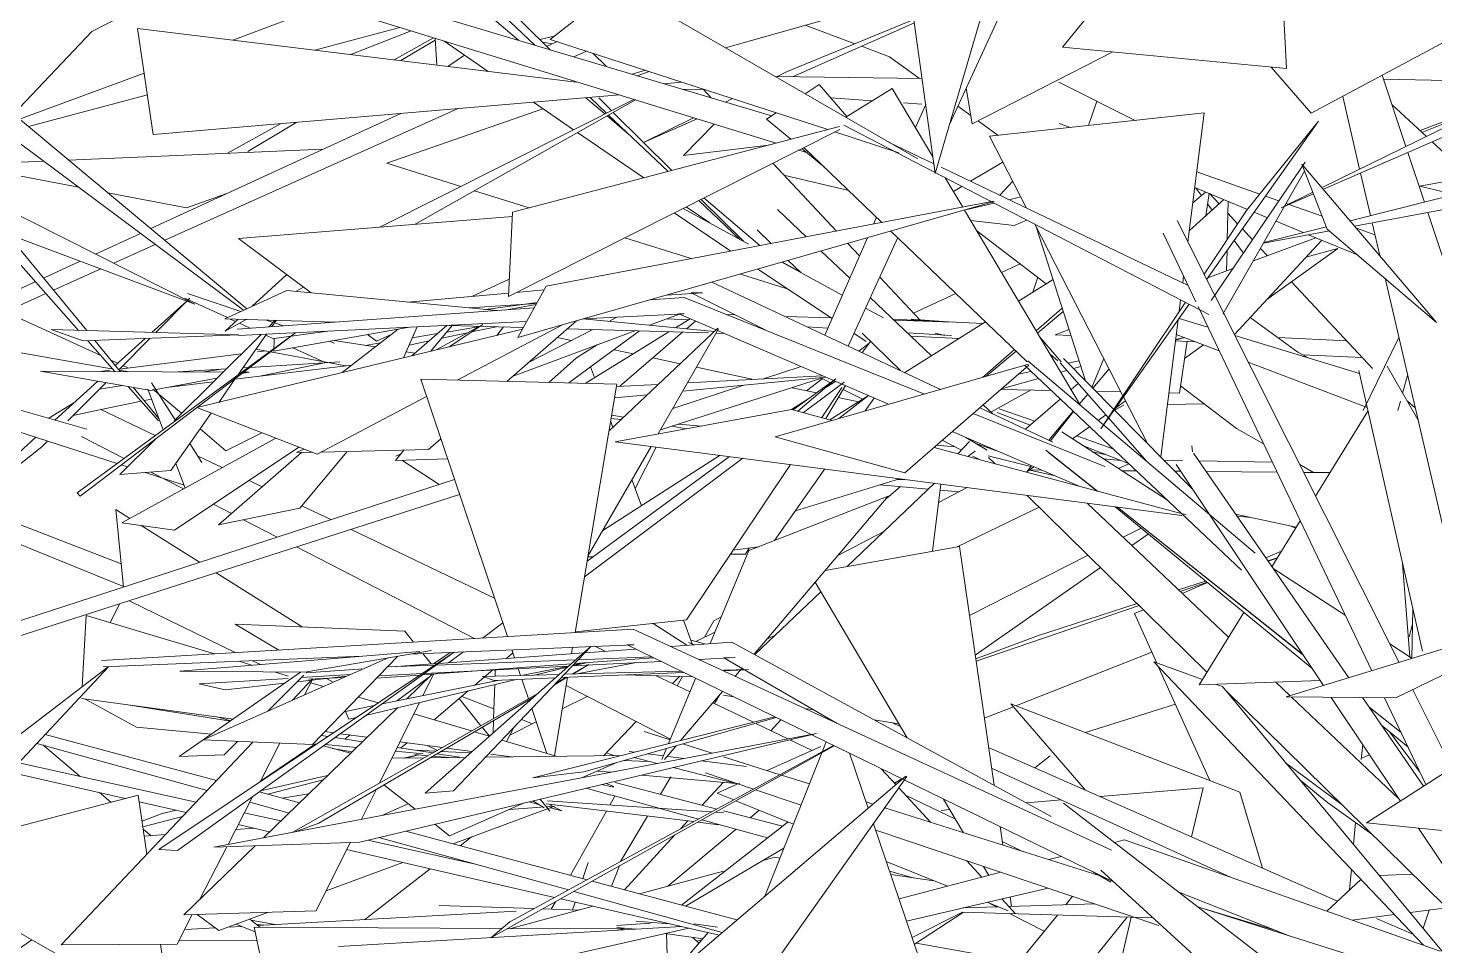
# Model space of a CAD drawing. Header units: millimetres. Extents: x 78096 to 288885, y -20632 to 149556.
# Drawn here: x 250880.8 to 251206.9, y 93439.5 to 93652.2 of the extents above; entities that cross this region are included whole.
import ezdxf

# ---------------------------------------------------------------- set-up
doc = ezdxf.new("R2010")
doc.units = ezdxf.units.MM
doc.layers.add('G-IMPT', color=8, linetype='Continuous', lineweight=9)
doc.layers.add('L-PLNT', color=71, linetype='Continuous', lineweight=9)

# ---------------------------------------------------------------- blocks, each defined once
blk = doc.blocks.new('ZZ-V - Tree Broadleaf 1 - 3dtree rotund SIMPLU-4826059-TOMH A-A')
at = {"layer": 'G-IMPT'}
for p, q in [((25061.69, 93716.7), (25357.74, 93625.58)), ((25088.32, 93712), (25356.7, 93631.92)), ((25229.61, 93707.6), (25297.99, 93649.44)), ((25097.58, 93704.25), (25197.92, 93582.13)), ((25102.97, 93687.1), (25196.02, 93582.18)), ((25266.04, 93682.22), (25301.83, 93648.3)), ((25305.33, 93647.25), (25268.78, 93683.47)), ((25227.05, 93665.81), (25199.11, 93651.47)), ((25413.58, 93664.03), (25397.94, 93629.9)), ((25146.86, 93660.71), (25235.05, 93587.19)), ((25253.68, 93657.61), (25231.83, 93649.49)), ((25346.02, 93647.71), (25388.92, 93659.83)), ((25146.67, 93652.2), (25234.28, 93586.84)), ((25199.11, 93651.47), (25180.97, 93632.28)), ((25213.36, 93627.61), (25209.7, 93652.2)), ((25209.7, 93652.2), (25311.36, 93639.73)), ((25250.84, 93647.16), (25270.55, 93652.42)), ((25389.7, 93654.23), (25360.14, 93642.09)), ((25361.52, 93640.97), (25389.8, 93653.45)), ((25376.02, 93648.61), (25364.5, 93652.93)), ((25279.11, 93643.69), (25278.7, 93649.91)), ((25280.69, 93649.3), (25291.03, 93642.23)), ((25306.98, 93649.14), (25304.55, 93648.02)), ((25384.05, 93645.6), (25377.54, 93648.04)), ((25281.67, 93643.37), (25285.51, 93646)), ((25313.75, 93646.93), (25310.82, 93645.62)), ((25315.24, 93646.45), (25318.41, 93643.35)), ((25391, 93640.57), (25384.05, 93645.6)), ((25403.17, 93630.03), (25435.79, 93646.74)), ((25211.24, 93641.84), (25182.38, 93631.11)), ((25324.34, 93641.58), (25327.48, 93642.47)), ((25325.56, 93641.22), (25328.34, 93642.19)), ((25357.98, 93641.02), (25360.14, 93642.09)), ((25335.73, 93639.73), (25331.81, 93639.35)), ((25335.89, 93638.13), (25341.04, 93638.06)), ((25342.66, 93636.11), (25340.82, 93638.07)), ((25357.57, 93641.03), (25391.59, 93640.56)), ((25403.17, 93630.03), (25401.8, 93638.32)), ((25441.01, 93630.85), (25423.25, 93639.73)), ((25184.41, 93629.41), (25212, 93636.78)), ((25213.36, 93627.61), (25321.41, 93636.77)), ((25324.76, 93635.74), (25265.91, 93606.14)), ((25274.04, 93606.8), (25325.13, 93635.62)), ((25301.47, 93635.08), (25310.78, 93628.71)), ((25313.67, 93636.11), (25318.06, 93632.37)), ((25314.6, 93636.19), (25318.43, 93632.56)), ((25319.58, 93633.13), (25316.61, 93636.07)), ((25346, 93635.12), (25347.62, 93635.91)), ((25370.39, 93636.07), (25380.06, 93635.41)), ((25387.27, 93634.91), (25391.55, 93634.62)), ((25270.77, 93632.47), (25212.77, 93605.77)), ((25284.04, 93633.6), (25216.01, 93603.07)), ((25267.54, 93620.91), (25303.69, 93633.56)), ((25318.58, 93631.93), (25323.56, 93627.69)), ((25318.9, 93632.11), (25332.7, 93619.03)), ((25333.58, 93619.26), (25319.99, 93632.72)), ((25392.42, 93634.56), (25390.07, 93629.19)), ((25402.84, 93632), (25399.89, 93634.14)), ((25508.47, 93627.15), (25500.5, 93634.51)), ((25327.02, 93625.76), (25338.61, 93631.47)), ((25327.02, 93625.76), (25339.42, 93631.22)), ((25336.3, 93622.74), (25343.38, 93630.01)), ((25409.22, 93627.39), (25404.58, 93630.75)), ((25311.73, 93628.06), (25327.07, 93617.56)), ((25336.3, 93622.74), (25355.99, 93625.13)), ((25506.99, 93615.62), (25558.71, 93625.18)), ((25518.62, 93617.77), (25509.81, 93625.91)), ((25193.7, 93621.66), (25252.74, 93624.17)), ((25363.01, 93623.96), (25364.82, 93623.41)), ((25196.03, 93615.37), (25169.76, 93620.42)), ((25169.98, 93620.66), (25187.92, 93621.42)), ((25267.54, 93620.91), (25284.63, 93615.56)), ((25371.73, 93605.21), (25356.96, 93620.91)), ((25514.97, 93613.68), (25506.99, 93615.62)), ((25171.57, 93614.2), (25223, 93588.28)), ((25221.03, 93610.56), (25202.82, 93614.06)), ((25221.03, 93610.56), (25230.4, 93613.89)), ((25287.8, 93614.56), (25300.48, 93610.59)), ((25339.82, 93612.28), (25349.27, 93603.32)), ((25350.15, 93602.84), (25340.35, 93612.55)), ((25340.99, 93612.87), (25353.96, 93601.84)), ((25460.43, 93611.48), (25458.19, 93613.89)), ((25334.09, 93609.4), (25347.28, 93600.58)), ((25336.2, 93610.46), (25351.35, 93602.19)), ((25336.92, 93610.82), (25342.35, 93607.1)), ((25358.05, 93610.19), (25364.7, 93603.88)), ((25464.73, 93606.87), (25462.45, 93609.32)), ((25296.6, 93608.62), (25233.09, 93603.49)), ((25353.34, 93605.52), (25356.57, 93602.34)), ((25381, 93608.43), (25380.3, 93606.83)), ((25468.17, 93603.19), (25465.83, 93605.69)), ((25223, 93588.28), (25179.48, 93604.57)), ((25210.37, 93604.67), (25199.98, 93599.88)), ((25249.98, 93590.92), (25233.09, 93603.49)), ((25322.67, 93603.65), (25338.05, 93598.83)), ((25378.91, 93603.65), (25369.05, 93581.07)), ((25377.1, 93599.5), (25374.4, 93602.36)), ((25385.94, 93603.7), (25374.42, 93578.55)), ((25420.36, 93593), (25404.27, 93605.24)), ((25201.19, 93576.36), (25146.68, 93601.31)), ((25213.83, 93602.09), (25204.19, 93597.76)), ((25368.17, 93600.58), (25374.82, 93594.28)), ((25471.62, 93599.49), (25470.03, 93601.19)), ((25487.98, 93601.19), (25471.49, 93589.35)), ((25480.56, 93599.15), (25487.98, 93601.19)), ((25196.4, 93598.24), (25187.9, 93594.32)), ((25201.22, 93596.43), (25190.23, 93591.49)), ((25353.52, 93596.41), (25370.73, 93584.91)), ((25359.04, 93597.98), (25373.08, 93590.31)), ((25359.21, 93598.03), (25363.19, 93595.83)), ((25360.56, 93598.41), (25363.46, 93595.57)), ((25186.02, 93593.46), (25174.96, 93588.37)), ((25236.31, 93587.77), (25244.29, 93595.16)), ((25287.36, 93590.09), (25295.89, 93594.09)), ((25349.48, 93595.25), (25360.34, 93591.85)), ((25391.06, 93584.66), (25381.75, 93594.55)), ((25496, 93573.35), (25477.23, 93593.47)), ((25188.47, 93590.7), (25179.07, 93586.48)), ((25213.98, 93581.7), (25221.87, 93589.62)), ((25220.69, 93589.67), (25230.55, 93585.13)), ((25221.32, 93590.74), (25233.68, 93586.56)), ((25246.49, 93591.25), (25248.22, 93592.23)), ((25379.57, 93589.78), (25393.78, 93576.29)), ((25093.58, 93588.86), (25197.92, 93559.32)), ((25221.11, 93588.99), (25213.06, 93581.72)), ((25335.35, 93585.95), (25328.41, 93583.37)), ((25348.2, 93585.81), (25346.3, 93585.87)), ((25378.46, 93587.37), (25382.61, 93585.11)), ((25146.68, 93583.35), (25203.71, 93573.28)), ((25230.04, 93581.97), (25233.06, 93584.77)), ((25230.04, 93581.97), (25234.9, 93584.71)), ((25231.21, 93584.82), (25232.49, 93584.24)), ((25233.35, 93583.84), (25235.79, 93582.72)), ((25239.55, 93584.58), (25241.17, 93584.03)), ((25241.45, 93583.94), (25243.46, 93583.26)), ((25281.42, 93581.8), (25288.71, 93583.01)), ((25292.9, 93583.03), (25287.1, 93581.81)), ((25320.84, 93585.24), (25318.96, 93584.28)), ((25332.51, 93584.89), (25337.34, 93584.61)), ((25370.51, 93585.06), (25359.76, 93585.42)), ((25364.95, 93582.99), (25369.76, 93582.71)), ((25405.73, 93583.8), (25384.81, 93584.8)), ((25398.62, 93584.11), (25385.06, 93584.57)), ((25389.05, 93584.8), (25398.62, 93584.11)), ((25478.71, 93577.13), (25467.61, 93585.16)), ((25113.61, 93580.75), (25204.96, 93551.31)), ((25198.16, 93579.77), (25204.48, 93572.65)), ((25199.8, 93579.84), (25205.71, 93572.64)), ((25211.48, 93580.3), (25204.56, 93574.05)), ((25205.37, 93573.06), (25212.63, 93580.34)), ((25239.42, 93581.04), (25241.41, 93580.13)), ((25254.15, 93579.65), (25255.34, 93579.25)), ((25255.28, 93579.85), (25264.78, 93578.34)), ((25265.11, 93579.66), (25263, 93581.23)), ((25265.11, 93579.66), (25268.54, 93581.26)), ((25277.3, 93579.75), (25272.66, 93578.78)), ((25273.41, 93580.48), (25279.23, 93581.44)), ((25286.19, 93581.62), (25280.22, 93580.37)), ((25324.98, 93582.09), (25296.75, 93571.6)), ((25315.25, 93582.38), (25300.31, 93574.7)), ((25306.99, 93580.53), (25310.29, 93579.83)), ((25309.69, 93569.99), (25326.11, 93582.06)), ((25375.79, 93581.53), (25378.61, 93579.64)), ((25377.68, 93577.02), (25379.65, 93579.64)), ((25377.7, 93581.56), (25386.54, 93572.87)), ((25388.16, 93581.63), (25398.39, 93581.03)), ((25400.2, 93580.32), (25388.97, 93580.86)), ((25394.62, 93581.56), (25396.86, 93581.03)), ((25490.03, 93579.75), (25474.02, 93580.52)), ((25205.54, 93573.23), (25233.79, 93576.72)), ((25237.18, 93577.85), (25258.03, 93573.99)), ((25237.52, 93577.18), (25239.5, 93577.42)), ((25245.72, 93578.14), (25252.69, 93574.94)), ((25262.55, 93578.7), (25265.96, 93579.26)), ((25271.97, 93577.2), (25274.01, 93576.88)), ((25316.29, 93578.87), (25311.46, 93575.84)), ((25320.19, 93577.71), (25324.61, 93576.77)), ((25456.83, 93578.83), (25452.44, 93575.67)), ((25481.24, 93575.77), (25478.71, 93577.13)), ((25493.66, 93575.86), (25479.84, 93576.52)), ((25200.99, 93572.67), (25203.36, 93572.96)), ((25205.13, 93574.55), (25203.55, 93575.28)), ((25205.44, 93572.97), (25207.35, 93572.63)), ((25207.49, 93573.47), (25206.32, 93574.01)), ((25219.11, 93572.57), (25230.31, 93573.26)), ((25225.16, 93572.54), (25229.14, 93573.19)), ((25259.38, 93574.15), (25232.28, 93570.86)), ((25234.13, 93573.5), (25235.35, 93573.58)), ((25235.76, 93573.6), (25256.64, 93574.9)), ((25253.08, 93574.68), (25238.44, 93571.61)), ((25305.03, 93570.1), (25311.46, 93575.84)), ((25314.74, 93573.7), (25315.64, 93571.25)), ((25329.14, 93575.8), (25335.5, 93574.44)), ((25339.28, 93573.63), (25352.48, 93570.82)), ((25363.57, 93573.78), (25354.84, 93570.94)), ((25229.55, 93572.51), (25187.19, 93572.75)), ((25212.81, 93568.27), (25187.19, 93572.75)), ((25200.54, 93570.42), (25190.56, 93561.4)), ((25193.58, 93561.22), (25202.41, 93570.09)), ((25228.13, 93571.1), (25212.81, 93568.27)), ((25212.98, 93570.06), (25218.4, 93561.45)), ((25227.27, 93570.26), (25216.39, 93568.94)), ((25235.58, 93572.48), (25233.86, 93572.16)), ((25235.58, 93572.48), (25234.29, 93572.48)), ((25368.27, 93571.09), (25330.93, 93559.09)), ((25370.66, 93569.84), (25368.24, 93571.08)), ((25200.86, 93568.53), (25206.25, 93569.42)), ((25207.54, 93569.19), (25214.61, 93561.22)), ((25208.72, 93568.99), (25214.64, 93561.78)), ((25212.94, 93566.27), (25211.24, 93565.91)), ((25212.07, 93568.54), (25215.64, 93559.14)), ((25219.92, 93562.96), (25213.29, 93568.56)), ((25350.28, 93569.46), (25333.81, 93564.1)), ((25361.45, 93568.9), (25367.08, 93567.7)), ((25372.16, 93566.61), (25376.8, 93565.62)), ((25377.73, 93566.21), (25373.28, 93568.49)), ((25464.49, 93559.4), (25451.49, 93569.3)), ((25194.95, 93565.37), (25189.14, 93561.8)), ((25200.91, 93563.74), (25194.82, 93562.47)), ((25201.05, 93563.95), (25213.83, 93557.81)), ((25210.58, 93565.77), (25201.3, 93563.83)), ((25405.75, 93564.95), (25408, 93562.81)), ((25409.02, 93563.14), (25416.63, 93560.19)), ((25409.47, 93564.03), (25417.45, 93561.22)), ((25426.67, 93563.39), (25421.37, 93556.55)), ((25438.38, 93564.85), (25436.16, 93563.69)), ((25438.74, 93565.84), (25436.46, 93564.2)), ((25456.98, 93565.12), (25448.44, 93565)), ((25505.86, 93564.25), (25504.07, 93565.76)), ((25319.39, 93561.04), (25319.88, 93559.69)), ((25319.5, 93561.72), (25321.83, 93561.53)), ((25319.65, 93562.56), (25322.38, 93562.05)), ((25333.64, 93559.96), (25336.81, 93559.37)), ((25335.13, 93560.44), (25340.33, 93560.01)), ((25430.41, 93559.86), (25426.47, 93557.03)), ((25434.19, 93562.58), (25432.4, 93561.29)), ((25186.12, 93557.39), (25156.85, 93530.96)), ((25187.56, 93555.18), (25188.87, 93556.5)), ((25196.74, 93557.59), (25206.61, 93552.52)), ((25230.2, 93554.27), (25224.2, 93559.35)), ((25230.2, 93554.27), (25238.53, 93558.44)), ((25400.71, 93554.41), (25396.26, 93556.7)), ((25406.63, 93554.42), (25401.74, 93557.35)), ((25427.42, 93557.71), (25435.8, 93554.76)), ((25470.75, 93555.85), (25464.49, 93559.4)), ((25187.56, 93555.18), (25156.85, 93530.96)), ((25221.84, 93555.99), (25224.65, 93551.53)), ((25269.55, 93552.99), (25270.74, 93553.55)), ((25329.95, 93555.14), (25325.08, 93545.54)), ((25394.94, 93555.55), (25399.18, 93555.2)), ((25399.9, 93553.55), (25402.55, 93556.39)), ((25402.19, 93552.94), (25403.89, 93554.18)), ((25408.83, 93554.29), (25403.87, 93556.07)), ((25428.99, 93555.4), (25439.41, 93551.36)), ((25431.12, 93554.02), (25434.3, 93553.35)), ((25454.11, 93555.4), (25454.27, 93554.06)), ((25205.94, 93551), (25207.39, 93550.53)), ((25218.6, 93551.36), (25220.77, 93545.64)), ((25223.78, 93553.04), (25229.36, 93550.37)), ((25270.97, 93552.08), (25279.6, 93546.48)), ((25405.01, 93552.21), (25403.34, 93553.06)), ((25416.82, 93550.66), (25406.93, 93553.09)), ((25407.01, 93552.74), (25408.53, 93551.24)), ((25416.93, 93550.8), (25415.86, 93549.41)), ((25417.47, 93550.57), (25415.86, 93549.41)), ((25433.67, 93552.38), (25437.63, 93552.05)), ((25439.5, 93551.28), (25437.14, 93550.14)), ((25451.92, 93552.02), (25447.62, 93552.1)), ((25472.77, 93551.6), (25455.7, 93551.94)), ((25482.35, 93549.25), (25479.12, 93551.09)), ((25283.19, 93547.64), (25140.63, 93501.28)), ((25211.47, 93549.22), (25220.52, 93546.3)), ((25212.83, 93549.32), (25220.39, 93545.43)), ((25235.56, 93547.4), (25238.59, 93545.94)), ((25324.33, 93547.59), (25326.54, 93541.54)), ((25362.21, 93540.34), (25386.34, 93547.79)), ((25374.23, 93527.43), (25394.45, 93546.73)), ((25422.15, 93548.56), (25416.23, 93549.82)), ((25416.23, 93549.82), (25419.27, 93549.79)), ((25437.91, 93549.63), (25441.27, 93549.61)), ((25450.17, 93549.53), (25451.52, 93549.52)), ((25457.41, 93549.47), (25473.85, 93549.33)), ((25480.03, 93549.27), (25486.13, 93549.22)), ((25284.37, 93544.13), (25146.33, 93499.76)), ((25393.97, 93530.97), (25395.96, 93546.54)), ((25402.03, 93545.75), (25395.41, 93542.27)), ((25415.97, 93543.93), (25457.62, 93502.96)), ((25170.57, 93541.78), (25205.93, 93528.03)), ((25206.46, 93522.69), (25204.65, 93540.65)), ((25204.65, 93540.65), (25207.93, 93538.58)), ((25227.3, 93541.88), (25231.48, 93539.73)), ((25247.81, 93541.52), (25254.5, 93538.31)), ((25418.72, 93541.22), (25399.71, 93532)), ((25429.82, 93542.12), (25462.6, 93511.03)), ((25206.46, 93522.78), (25166.92, 93538.9)), ((25210.56, 93536.93), (25224.08, 93528.42)), ((25234.29, 93538.28), (25242.09, 93534.28)), ((25478.33, 93536.57), (25464.26, 93539.57)), ((25476.67, 93536.92), (25478.19, 93536.33)), ((25259.23, 93536.04), (25292.47, 93520.1)), ((25382.86, 93535.67), (25372.06, 93530)), ((25246.57, 93531.97), (25287.84, 93510.75)), ((25473.97, 93529.49), (25471.74, 93528.76)), ((25471.81, 93528.65), (25473.89, 93529.37)), ((25227.94, 93525.99), (25247.85, 93513.46)), ((25457.31, 93524.07), (25451.01, 93522.02)), ((25352.83, 93507.01), (25368.09, 93521.58)), ((25451.38, 93521.67), (25457.63, 93523.81)), ((25203.37, 93514.41), (25205.54, 93518.79)), ((25232.53, 93507.47), (25207.74, 93519.49)), ((25404.08, 93505.52), (25441.89, 93518.43)), ((25441.42, 93518.9), (25418.55, 93511.45)), ((25271.65, 93512.49), (25232.34, 93514.09)), ((25242.48, 93508.06), (25232.34, 93514.09)), ((25329.27, 93514.26), (25337.08, 93509.19)), ((25336.28, 93515.02), (25338.38, 93509.28)), ((25343.32, 93514.89), (25341.16, 93511.05)), ((25345.03, 93515.79), (25343.32, 93514.89)), ((25271.65, 93512.49), (25273.72, 93509.91)), ((25339.16, 93510.05), (25343.56, 93512.26)), ((25357.67, 93511.63), (25355.59, 93510.62)), ((25404, 93506.06), (25418.55, 93511.45)), ((25315.71, 93508.96), (25318.11, 93507.81)), ((25337.42, 93509.8), (25338.79, 93509.31)), ((25337.98, 93510.38), (25341.19, 93509.49)), ((25238.18, 93504.73), (25236.35, 93505.61)), ((25275.86, 93507.26), (25277.78, 93504.87)), ((25456.58, 93501.27), (25445.28, 93505.31)), ((25507.79, 93439.67), (25445.28, 93505.31)), ((25255.04, 93500.6), (25253.55, 93501.48)), ((25292.65, 93503.5), (25292.6, 93502.06)), ((25329.96, 93502.13), (25337.78, 93498.38)), ((25335.31, 93501.98), (25333.72, 93500.32)), ((25336.03, 93501.96), (25334.81, 93499.8)), ((25292.53, 93500.09), (25292.25, 93492.21)), ((25309.07, 93499.84), (25333.22, 93487.43)), ((25461.19, 93499.63), (25459.78, 93500.13)), ((25461.19, 93499.63), (25512.39, 93437.99)), ((25461.99, 93498.67), (25529.75, 93432.02)), ((25473.55, 93500.64), (25476.9, 93497.47)), ((25284.25, 93496.83), (25289.31, 93490.55)), ((25284.85, 93497.34), (25292.33, 93494.43)), ((25308.17, 93494.46), (25313.92, 93497.35)), ((25343.04, 93495.85), (25352.46, 93491.34)), ((25344.67, 93497.74), (25343.44, 93495.66)), ((25345.57, 93497.59), (25347.95, 93497.2)), ((25364.41, 93494.53), (25366.52, 93494.19)), ((25477.2, 93497.19), (25502.17, 93473.5)), ((25228.09, 93492.58), (25231.34, 93491.7)), ((25292.24, 93491.74), (25292.14, 93488.85)), ((25296.02, 93488.35), (25302.14, 93491.43)), ((25298.68, 93491.96), (25301.23, 93490.97)), ((25325.3, 93491.5), (25317.75, 93483.59)), ((25358.84, 93491.9), (25356.52, 93489.39)), ((25380.47, 93491.92), (25386.22, 93490.99)), ((25289.6, 93490.2), (25291.29, 93488.1)), ((25296.91, 93490.1), (25295.27, 93486.89)), ((25353.02, 93491.07), (25360.45, 93487.5)), ((25384.54, 93491.26), (25386.62, 93490.31)), ((25499.95, 93489.13), (25506.91, 93479.95)), ((25187.75, 93486.07), (25196.4, 93478.8)), ((25252.82, 93485.86), (25259.08, 93484.16)), ((25279.21, 93484.82), (25276.83, 93485.98)), ((25360.91, 93487.28), (25366.08, 93484.8)), ((25406.98, 93485.52), (25487.87, 93449.87)), ((25318.42, 93484.29), (25320.14, 93483.62)), ((25475.86, 93481.97), (25488.92, 93472.18)), ((25333.35, 93478.7), (25330.93, 93474.64)), ((25407.67, 93480.71), (25463.05, 93455.45)), ((25200.88, 93475.04), (25203.56, 93472.79)), ((25313.69, 93476.04), (25319.44, 93474.47)), ((25317.35, 93476.91), (25320.08, 93476.28)), ((25320.13, 93476.42), (25318.34, 93477.15)), ((25320.47, 93477.38), (25344.02, 93471.22)), ((25345.53, 93477.45), (25340.61, 93472.11)), ((25485.53, 93472.75), (25479.16, 93478)), ((25249.36, 93474.73), (25243.32, 93473.76)), ((25266.36, 93469.74), (25272.47, 93472.42)), ((25282.85, 93463.17), (25306.4, 93471.89)), ((25300.49, 93472.89), (25302.64, 93472.31)), ((25303.98, 93471.51), (25301.32, 93473.09)), ((25303.04, 93473.5), (25305.26, 93470.75)), ((25304.41, 93472.43), (25338.65, 93468.3)), ((25304.45, 93471.75), (25306.4, 93471.89)), ((25304.73, 93473.1), (25342.83, 93470.58)), ((25308.03, 93470.84), (25305.26, 93472.19)), ((25320.39, 93474.21), (25319.22, 93472.14)), ((25319.44, 93474.48), (25339.77, 93468.91)), ((25387.85, 93474.36), (25399.33, 93468.86)), ((25485.53, 93472.75), (25495.82, 93465.39)), ((25295.94, 93471.13), (25303.29, 93471.67)), ((25305.45, 93471.54), (25308.03, 93470.84)), ((25318.43, 93470.74), (25310.05, 93455.87)), ((25327.93, 93469.59), (25321.65, 93459.05)), ((25337.26, 93468.47), (25335.54, 93466.61)), ((25340.49, 93468.72), (25355.75, 93464.54)), ((25343.7, 93470.52), (25345.57, 93470.39)), ((25345.57, 93470.82), (25359.22, 93467.25)), ((25353.81, 93470.97), (25351.7, 93469.21)), ((25211.06, 93466.49), (25212.76, 93465.06)), ((25211.28, 93464.95), (25216.18, 93465.31)), ((25232.48, 93466.5), (25236.73, 93466.81)), ((25334.27, 93465.23), (25322.56, 93452.52)), ((25348.47, 93466.53), (25332.61, 93453.36)), ((25339.56, 93468.19), (25344.49, 93467.6)), ((25410.14, 93463.68), (25414.86, 93461.41)), ((25253.42, 93452.26), (25271.23, 93458.86)), ((25312.95, 93455.1), (25314.2, 93458.84)), ((25357.43, 93460.05), (25354.72, 93459.32)), ((25358.64, 93459.87), (25357.43, 93460.05)), ((25319.57, 93453.32), (25321.41, 93458.03)), ((25345.57, 93456.85), (25326.04, 93451.59)), ((25384.06, 93456.8), (25389.48, 93455.31)), ((25394.28, 93454.61), (25384.3, 93456.08)), ((25505.28, 93456.09), (25497.58, 93455.82)), ((25485.4, 93447.57), (25493.28, 93454.91)), ((25279.6, 93448.88), (25301.66, 93448.16)), ((25306.58, 93449.72), (25305.63, 93448.03)), ((25310.54, 93447.87), (25311.14, 93449.67)), ((25407.3, 93449.34), (25408.84, 93448.55)), ((25424.87, 93449.03), (25426.47, 93450.99)), ((25223.5, 93446.79), (25228.53, 93443.04)), ((25228.53, 93443.04), (25240.05, 93447.31)), ((25235.77, 93445.72), (25238.06, 93443.81)), ((25237.57, 93444.21), (25297.48, 93447.53)), ((25315.34, 93448.7), (25296.27, 93443.56)), ((25303.68, 93448.1), (25312.08, 93447.82)), ((25411.84, 93447.01), (25419.88, 93442.88)), ((25415.35, 93437.3), (25422.95, 93446.66)), ((25491.26, 93445.5), (25501.03, 93446.77)), ((25496.94, 93445.87), (25505.47, 93442.11)), ((25504.71, 93447.24), (25513.16, 93448.34)), ((25220.91, 93443.29), (25227.68, 93443.67)), ((25230.67, 93443.83), (25233.82, 93444.01)), ((25232.53, 93444.52), (25236.98, 93442.75)), ((25236.07, 93445.48), (25241.54, 93444.43)), ((25237.17, 93444.55), (25238.91, 93444.29)), ((25219.26, 93440.67), (25237.41, 93440.76)), ((25340.56, 93440.92), (25339.32, 93440.62)), ((25428.7, 93433.29), (25390.2, 93440.16))]:
    blk.add_line(p, q, dxfattribs=at)
blk = doc.blocks.new('ZZ-V - Tree Broadleaf 1 - 3dtree rotund SIMPLU-4826034-TOMH A-A')
at = {"layer": 'G-IMPT'}
for p, q in [((25424.14, 93647.86), (25472.09, 93706.96)), ((25476.02, 93642.87), (25472.9, 93706.88)), ((25415.73, 93691.04), (25394.63, 93618.52)), ((25386.22, 93679.41), (25394.63, 93618.52)), ((25481.79, 93632.53), (25545.77, 93666.76)), ((25305.4, 93649.65), (25321.17, 93662.07)), ((25321.17, 93662.07), (25390.62, 93621.92)), ((25305.4, 93649.65), (25369.72, 93628.72)), ((25424.14, 93647.86), (25476.02, 93642.87)), ((25553.96, 93645.21), (25484.6, 93614.88)), ((25481.79, 93632.53), (25472.47, 93643.22)), ((25498.23, 93641.33), (25503.72, 93624.82)), ((25367.69, 93639.16), (25364.47, 93637.04)), ((25367.69, 93639.16), (25374.17, 93631.74)), ((25373.92, 93631.58), (25384.67, 93638.28)), ((25384.67, 93638.28), (25394.1, 93622.39)), ((25513.28, 93640.11), (25498.52, 93640.45)), ((25489.08, 93636.43), (25493, 93619.55)), ((25357.76, 93632.61), (25355.5, 93631.13)), ((25456.97, 93632.58), (25407.23, 93627.17)), ((25456.97, 93632.58), (25453.2, 93602.72)), ((25484.47, 93615.35), (25521.11, 93633.37)), ((25372.52, 93628.75), (25295.69, 93590.06)), ((25296.65, 93609.59), (25372.42, 93629.43)), ((25361.12, 93626.47), (25355.5, 93631.13)), ((25373.44, 93629.77), (25458.07, 93585.9)), ((25423.35, 93630.14), (25425.98, 93629.21)), ((25483.5, 93630.66), (25457.57, 93594.02)), ((25466.81, 93609.98), (25483.5, 93630.66)), ((25574.83, 93628.71), (25490.79, 93607.6)), ((25371.39, 93628.18), (25386.16, 93623.37)), ((25383.83, 93625.85), (25394.32, 93620.82)), ((25407.23, 93627.17), (25415.78, 93610.52)), ((25594.44, 93625.57), (25491.84, 93606.36)), ((25369, 93619.94), (25363.72, 93624.32)), ((25364.19, 93624.55), (25382.28, 93607.21)), ((25504.18, 93623.44), (25508.02, 93611.93)), ((25396.03, 93619.99), (25453.25, 93592.56)), ((25402.82, 93616.74), (25410.33, 93621.14)), ((25455.25, 93618.9), (25469.85, 93613.76)), ((25480.36, 93621.21), (25458.62, 93589.08)), ((25480.25, 93619.09), (25461.31, 93585.91)), ((25510.82, 93584.04), (25479.6, 93620.75)), ((25479.6, 93620.75), (25485.51, 93605.68)), ((25493.21, 93618.65), (25495.51, 93608.79)), ((25396.95, 93617.58), (25401, 93610.75)), ((25398.84, 93614.4), (25400.83, 93615.57)), ((25409.6, 93613.49), (25412.58, 93616.76)), ((25454.92, 93615.25), (25467.01, 93610.23)), ((25455.07, 93615.18), (25456.34, 93613.44)), ((25297.86, 93580.53), (25408.25, 93612.02)), ((25304.42, 93592.47), (25408.1, 93612.1)), ((25411.71, 93612.48), (25414.45, 93613.11)), ((25453.53, 93605.32), (25461.56, 93612.49)), ((25454.34, 93611.76), (25457.31, 93614.25)), ((25457.35, 93608.73), (25458.12, 93613.92)), ((25462.33, 93603.28), (25462.51, 93612.1)), ((25471.2, 93613.28), (25474.26, 93612.2)), ((25474.81, 93610.6), (25482.16, 93614.22)), ((25482.3, 93613.87), (25474.81, 93610.6)), ((25296.65, 93609.59), (25295.69, 93590.06)), ((25401.41, 93610.06), (25428.29, 93564.76)), ((25402, 93610.23), (25408.31, 93611.69)), ((25466.81, 93609.98), (25456.96, 93595.24)), ((25457.76, 93611.48), (25458.81, 93610.03)), ((25468.58, 93609.58), (25471.63, 93608.31)), ((25475.98, 93611.6), (25484.34, 93608.65)), ((25508.81, 93609.53), (25539.72, 93516.69)), ((25402.86, 93607.63), (25412.89, 93606.5)), ((25415.88, 93607.77), (25412.89, 93606.5)), ((25417.68, 93606.84), (25438.13, 93567.03)), ((25418.12, 93605.97), (25429.45, 93570.47)), ((25450.71, 93607.68), (25502.16, 93505.2)), ((25485.3, 93606.22), (25470.83, 93602.59)), ((25473.62, 93607.48), (25479.92, 93604.87)), ((25510.82, 93584.04), (25485.51, 93605.68)), ((25492.27, 93605.86), (25496.54, 93604.36)), ((25495.89, 93607.11), (25497.66, 93599.52)), ((25384.37, 93605.2), (25415.94, 93574.93)), ((25447.44, 93604.74), (25455.04, 93588.82)), ((25463.92, 93602.99), (25466.05, 93600.06)), ((25463.98, 93581.24), (25484.21, 93603.09)), ((25468.37, 93598.28), (25482.82, 93603.66)), ((25486, 93605.26), (25470.72, 93602.4)), ((25481.16, 93604.36), (25492.63, 93599.59)), ((25462.18, 93595.98), (25462.28, 93600.68)), ((25457.8, 93594.34), (25463.65, 93596.52)), ((25304.42, 93592.47), (25297.86, 93580.53)), ((25342.83, 93593.36), (25395.88, 93568.49)), ((25413.94, 93588.96), (25421.95, 93593.99)), ((25452.2, 93594.77), (25451.99, 93593.16)), ((25498.89, 93594.25), (25518.35, 93510.56)), ((25244.33, 93591.46), (25229.97, 93584.86)), ((25244.33, 93591.46), (25293.05, 93586.77)), ((25295.72, 93590.83), (25272.4, 93588.76)), ((25303.92, 93591.56), (25297.53, 93590.99)), ((25336.42, 93589.84), (25328.57, 93589.29)), ((25340.64, 93590.9), (25332.32, 93590.36)), ((25336.42, 93589.84), (25392.14, 93567.43)), ((25340.64, 93590.9), (25338.05, 93590.89)), ((25338.05, 93590.89), (25355.33, 93582.24)), ((25451.51, 93589.3), (25451.16, 93586.55)), ((25301.63, 93587.38), (25232.78, 93582.5)), ((25302.19, 93588.4), (25286.64, 93587.39)), ((25302.32, 93588.65), (25290.46, 93587.02)), ((25294.82, 93586.9), (25302.07, 93588.19)), ((25336.43, 93586), (25313.06, 93584.87)), ((25335.16, 93586.01), (25383.83, 93565.06)), ((25335.16, 93586.01), (25336.43, 93586)), ((25424.06, 93587.37), (25418.01, 93582.09)), ((25418.33, 93581.54), (25424.32, 93586.56)), ((25452.61, 93588.73), (25433, 93559.35)), ((25453.5, 93588.27), (25433.01, 93559.33)), ((25455.54, 93587.75), (25495.81, 93503.26)), ((25229.97, 93584.86), (25255.52, 93584.11)), ((25299.89, 93584.22), (25233.14, 93580.98)), ((25240.15, 93583.03), (25241.65, 93584.52)), ((25240.84, 93583.07), (25241.85, 93584.51)), ((25241.27, 93577.35), (25272.29, 93582.88)), ((25271.37, 93575.82), (25274.5, 93582.99)), ((25273.33, 93576.29), (25281.38, 93583.32)), ((25277.69, 93577.34), (25282.68, 93583.32)), ((25278.97, 93577.65), (25289.74, 93583.57)), ((25281.86, 93583.35), (25299.13, 93582.84)), ((25281.94, 93578.36), (25289.74, 93583.57)), ((25283.81, 93570.64), (25308.04, 93583.43)), ((25292.98, 93581.02), (25294.57, 93582.98)), ((25295.31, 93570.35), (25311.44, 93584.4)), ((25313.01, 93584.85), (25343.42, 93581.92)), ((25319.03, 93558.88), (25344.22, 93582.67)), ((25330.42, 93558.2), (25344.42, 93582.58)), ((25334.39, 93582.79), (25337.79, 93584.88)), ((25339.04, 93584.34), (25336.96, 93582.55)), ((25387.57, 93572.39), (25406.31, 93584.16)), ((25450.92, 93584.62), (25446.9, 93552.84)), ((25451.16, 93584.97), (25457.84, 93582.93)), ((25197.14, 93579.73), (25189.72, 93582.35)), ((25233.09, 93581.18), (25189.72, 93582.35)), ((25195.73, 93544.55), (25246.33, 93581.62)), ((25246.34, 93581.62), (25196.39, 93543.76)), ((25197.14, 93579.73), (25233.1, 93581.15)), ((25218.17, 93561.22), (25238.34, 93581.23)), ((25223.45, 93564.28), (25298.92, 93582.45)), ((25232.94, 93571.81), (25239.59, 93581.29)), ((25241.27, 93577.35), (25241.42, 93580.28)), ((25253.83, 93581.98), (25241.42, 93580.28)), ((25257.11, 93572.39), (25270.13, 93582.5)), ((25309.31, 93582.55), (25342.05, 93581.6)), ((25313.44, 93569.89), (25332.88, 93581.86)), ((25336.06, 93581.77), (25321.46, 93569.18)), ((25343.83, 93581.54), (25345.57, 93581.49)), ((25419, 93580.42), (25423.8, 93574.92)), ((25422.39, 93581.15), (25425.66, 93582.37)), ((25426.1, 93580.97), (25422.39, 93581.15)), ((25454.91, 93579.56), (25450.3, 93579.79)), ((25452.42, 93580.52), (25450.32, 93579.93)), ((25450.34, 93580.08), (25452.39, 93580.53)), ((25450.49, 93581.26), (25460.46, 93577.44)), ((25451.24, 93567.63), (25453.03, 93579.65)), ((25464.1, 93581.01), (25492.94, 93572.19)), ((25502.08, 93580.5), (25493.79, 93563.6)), ((25413.01, 93577.73), (25405.6, 93571.27)), ((25406.35, 93571.48), (25413.38, 93577.38)), ((25423.06, 93575.14), (25421.24, 93576.64)), ((25416.27, 93574.32), (25357.5, 93557.54)), ((25387.57, 93549.14), (25416.33, 93574.15)), ((25415.29, 93574.13), (25465.66, 93526.59)), ((25416.06, 93575.09), (25468.77, 93530.57)), ((25423.58, 93574.69), (25443.64, 93551.79)), ((25425.16, 93572.89), (25423.71, 93572.48)), ((25424.34, 93575.65), (25454.29, 93545.36)), ((25425.4, 93574.57), (25427.96, 93575.14)), ((25428.39, 93573.79), (25426.65, 93573.31)), ((25433.69, 93575.68), (25430.96, 93568.95)), ((25431.14, 93568.77), (25434.93, 93573.26)), ((25467.19, 93574.85), (25494.74, 93564.3)), ((25507.59, 93507.81), (25492.79, 93572.86)), ((25506.49, 93561.54), (25499.42, 93573.86)), ((25228.52, 93565.5), (25232.42, 93571.07)), ((25320.85, 93569.7), (25275.37, 93570.85)), ((25275.37, 93570.85), (25295.47, 93511.21)), ((25320.85, 93569.7), (25311.15, 93512.14)), ((25320.76, 93569.14), (25330.43, 93569.65)), ((25336.08, 93568.06), (25369.27, 93571.33)), ((25337.2, 93570.01), (25368.49, 93571.66)), ((25361.71, 93563.75), (25371.55, 93570.98)), ((25371.61, 93570.96), (25362.78, 93563.47)), ((25373.51, 93570.15), (25364.12, 93563.11)), ((25369.13, 93568.85), (25371.49, 93570.37)), ((25418.56, 93571.04), (25410.01, 93568.65)), ((25413.9, 93572.03), (25416.82, 93572.68)), ((25426.11, 93568.44), (25427.78, 93569.9)), ((25504.12, 93571.75), (25502.98, 93567.66)), ((25251.33, 93553.48), (25276.7, 93566.88)), ((25320.31, 93566.51), (25327.9, 93567.26)), ((25361.34, 93563.86), (25365.35, 93566.43)), ((25368.33, 93561.98), (25372.98, 93568.94)), ((25369.27, 93561.73), (25373.8, 93569.38)), ((25370.21, 93561.48), (25379.13, 93567.08)), ((25372.29, 93561.76), (25379.15, 93567.07)), ((25378.42, 93563.51), (25380.5, 93566.49)), ((25421.5, 93568.27), (25409.85, 93568.51)), ((25415.57, 93559.27), (25423.61, 93566.27)), ((25428.07, 93565.13), (25429.98, 93567.39)), ((25437.67, 93567.92), (25431.86, 93568.04)), ((25438.27, 93566.76), (25443.83, 93555.94)), ((25451.24, 93567.63), (25448.77, 93567.68)), ((25217.4, 93549.67), (25226.76, 93563)), ((25223.45, 93564.28), (25251.33, 93553.48)), ((25361.34, 93563.85), (25320.45, 93556.38)), ((25361.34, 93563.85), (25370.77, 93561.33)), ((25404.94, 93564.25), (25421.9, 93556.3)), ((25420.98, 93556.73), (25426.63, 93563.42)), ((25482.78, 93543.79), (25494.92, 93563.48)), ((25502.46, 93565.8), (25501.85, 93563.6)), ((25403.39, 93562.9), (25433.94, 93550.61)), ((25205.62, 93548.77), (25214.08, 93557.17)), ((25206.06, 93537.55), (25241.76, 93557.19)), ((25277.18, 93554.55), (25280.02, 93557.03)), ((25387.57, 93549.14), (25357.5, 93557.54)), ((25398.57, 93558.71), (25427.98, 93546.04)), ((25423.97, 93558.65), (25448.47, 93542.81)), ((25218.28, 93535.86), (25247.12, 93555.11)), ((25228.45, 93537.08), (25247.69, 93553.89)), ((25248.26, 93554.67), (25246.58, 93553.86)), ((25250.14, 93553.94), (25246.58, 93553.86)), ((25247.36, 93540.98), (25258.33, 93554.13)), ((25277.18, 93554.55), (25252.3, 93553.99)), ((25269.52, 93552.03), (25271.45, 93554.42)), ((25314.13, 93529.83), (25328.75, 93555.3)), ((25451.8, 93539.26), (25320.45, 93556.38)), ((25394.35, 93555.03), (25452.77, 93539.42)), ((25432.24, 93544.91), (25420.25, 93554.44)), ((25420.92, 93553.86), (25432.17, 93544.93)), ((25454.49, 93553.7), (25490.5, 93501.63)), ((25269.52, 93552.03), (25281.59, 93552.39)), ((25350.01, 93552.53), (25313.32, 93525.02)), ((25313.94, 93528.69), (25346.96, 93552.93)), ((25317.54, 93535.76), (25344.75, 93553.22)), ((25336.96, 93515.1), (25361.04, 93551.09)), ((25357.4, 93533.47), (25369, 93550.05)), ((25450.48, 93551.08), (25484.63, 93499.83)), ((25217.4, 93549.67), (25205.62, 93548.77)), ((25195.73, 93544.55), (25196.39, 93543.76)), ((25383.75, 93543.74), (25351.42, 93531.14)), ((25383.75, 93543.74), (25352.62, 93507.13)), ((25247.36, 93540.98), (25228.45, 93537.08)), ((25436.31, 93541.28), (25481.91, 93503.91)), ((25436.85, 93541.2), (25479.8, 93507.08)), ((25479.77, 93507.13), (25436.91, 93541.2)), ((25206.06, 93537.55), (25218.28, 93535.86)), ((25472.68, 93527.4), (25479.24, 93538.03)), ((25342.44, 93509.58), (25351.42, 93531.14)), ((25353.68, 93532.02), (25347.74, 93531.21)), ((25350.65, 93530.34), (25351.46, 93531.72)), ((25400.23, 93532.1), (25369.1, 93526.51)), ((25400.23, 93532.1), (25408.25, 93476.75)), ((25315.32, 93529.71), (25314.1, 93529.69)), ((25350.65, 93530.34), (25347.11, 93530.28)), ((25504.66, 93506.49), (25502.97, 93528.12)), ((25472.98, 93526.97), (25489.64, 93516.2)), ((25366.78, 93523.79), (25388.15, 93487.73)), ((25476, 93497.2), (25544.88, 93518.27)), ((25501.42, 93496.98), (25545, 93518.21)), ((25505.35, 93517.63), (25505.1, 93506.2)), ((25196.86, 93499.6), (25197.84, 93516.06)), ((25197.84, 93516.06), (25227.53, 93507.17)), ((25289.64, 93510.86), (25294.41, 93514.36)), ((25336.96, 93515.1), (25311.17, 93512.27)), ((25455.79, 93499.98), (25466.16, 93516.82)), ((25504.46, 93511.17), (25505.28, 93514.11)), ((25324.6, 93512.93), (25201.33, 93505.62)), ((25324.6, 93512.93), (25435.47, 93461.67)), ((25275.18, 93507.78), (25219.54, 93503.19)), ((25248.53, 93502.95), (25277.84, 93508)), ((25324.73, 93509.3), (25272.81, 93507.13)), ((25314.88, 93508.98), (25276.37, 93474.89)), ((25281.89, 93505.17), (25285.27, 93507.65)), ((25282.94, 93475.43), (25314.88, 93508.98)), ((25296.51, 93508.12), (25297.13, 93506.28)), ((25310.57, 93508.74), (25310.32, 93507.24)), ((25325.14, 93508.32), (25313.44, 93507.47)), ((25323.19, 93509.27), (25324.73, 93509.3)), ((25323.19, 93509.27), (25436.07, 93454.27)), ((25347.46, 93509.94), (25333.3, 93508.91)), ((25347.46, 93509.94), (25421.48, 93469.52)), ((25494.61, 93468.04), (25556.23, 93507.72)), ((25500, 93509.5), (25505.21, 93506.13)), ((25261.75, 93506.67), (25201.71, 93504.17)), ((25214.65, 93461.88), (25283.08, 93507.56)), ((25218.98, 93461.62), (25283.13, 93507.56)), ((25224.9, 93487.23), (25267.84, 93506.28)), ((25233.19, 93505.48), (25236.24, 93504.57)), ((25250.3, 93486.19), (25270.07, 93506.66)), ((25267.67, 93504.17), (25278.62, 93504.58)), ((25279.21, 93504.97), (25268.62, 93504.2)), ((25275.83, 93502.34), (25310.26, 93504.89)), ((25309.67, 93504.37), (25276.31, 93502.67)), ((25278.99, 93504.6), (25311.32, 93505.83)), ((25313.15, 93507.45), (25279.55, 93505)), ((25296.74, 93507.43), (25295.22, 93506.14)), ((25299.11, 93502.22), (25309.67, 93504.37)), ((25331.03, 93505.45), (25310.53, 93504.41)), ((25310.61, 93502.52), (25314.33, 93504.7)), ((25310.68, 93504.57), (25312.43, 93504.93)), ((25311.04, 93504.95), (25329.28, 93506.3)), ((25311.21, 93504.54), (25313.79, 93505.15)), ((25311.9, 93505.85), (25328.87, 93506.5)), ((25312.01, 93502.62), (25325.39, 93505.16)), ((25348.21, 93506.32), (25339.83, 93505.89)), ((25348.21, 93506.32), (25345.62, 93506.31)), ((25345.62, 93506.31), (25371.92, 93491.06)), ((25130.18, 93448.45), (25202.89, 93504.22)), ((25149.12, 93446.69), (25203, 93504.22)), ((25247.52, 93502.96), (25219.38, 93483.38)), ((25248.53, 93502.95), (25219.54, 93503.19)), ((25223.97, 93500.22), (25244.66, 93501.52)), ((25239.84, 93493.86), (25248.25, 93502.24)), ((25241.45, 93503.01), (25244.66, 93502.04)), ((25245.54, 93496.39), (25250.29, 93501.41)), ((25246.73, 93500.72), (25258.21, 93502)), ((25247.72, 93501.71), (25259.18, 93502.43)), ((25250.34, 93501.41), (25248.43, 93497.67)), ((25262.1, 93503.73), (25248.77, 93502.76)), ((25257.58, 93501.73), (25249.31, 93501.31)), ((25262.83, 93493.02), (25297.46, 93501.26)), ((25265.13, 93501.54), (25275.18, 93502.29)), ((25275.72, 93502.64), (25265.7, 93502.14)), ((25266.4, 93495.58), (25293.59, 93501.1)), ((25269.75, 93496.26), (25277.15, 93501.69)), ((25272.03, 93496.72), (25277.98, 93502.49)), ((25275.89, 93497.63), (25278.31, 93502.52)), ((25292.08, 93503.47), (25287.93, 93499.95)), ((25289.68, 93501.98), (25307.49, 93502.44)), ((25289.68, 93501.98), (25292.41, 93501.05)), ((25306.6, 93501.65), (25292.41, 93501.05)), ((25297.98, 93503.77), (25298.5, 93502.21)), ((25298.8, 93501.32), (25300.33, 93496.79)), ((25301.77, 93502.29), (25309.37, 93504.1)), ((25309.4, 93501.77), (25306.33, 93483.58)), ((25306.35, 93500.02), (25309.33, 93501.77)), ((25306.72, 93500.41), (25309.1, 93501.76)), ((25336.25, 93502.91), (25307.96, 93501.71)), ((25308.68, 93502.47), (25335.72, 93503.16)), ((25310.44, 93502.51), (25313.37, 93504.17)), ((25313.19, 93502.58), (25312.01, 93502.62)), ((25338.32, 93501.9), (25322.58, 93502.33)), ((25332.78, 93486.38), (25339.09, 93501.52)), ((25345.57, 93503.42), (25351.34, 93503.56)), ((25350.45, 93503.51), (25345.57, 93503.3)), ((25349.84, 93503.86), (25348.26, 93502)), ((25230.02, 93498.86), (25223.97, 93500.22)), ((25230.02, 93498.86), (25243.85, 93500.4)), ((25245.69, 93465.84), (25302.49, 93498.01)), ((25249.87, 93500.48), (25252.8, 93499.61)), ((25286.37, 93498.63), (25278.46, 93491.92)), ((25345.29, 93498.5), (25335.58, 93487.09)), ((25483.83, 93501.03), (25455.79, 93499.98)), ((25505.33, 93498.88), (25514.41, 93480.79)), ((25196.7, 93496.84), (25231.87, 93492.07)), ((25209.47, 93490.24), (25197.59, 93496.72)), ((25207.46, 93495.38), (25231.23, 93491.63)), ((25238.88, 93464.55), (25269.97, 93494.72)), ((25251.71, 93467.97), (25301.63, 93497.25)), ((25257.95, 93493.86), (25264.58, 93495.21)), ((25260.91, 93497.18), (25265.48, 93495.81)), ((25265.78, 93477.22), (25275.05, 93495.93)), ((25476, 93497.2), (25501.42, 93496.98)), ((25486.44, 93497.11), (25502.45, 93473.08)), ((25493.67, 93497.05), (25507.84, 93476.56)), ((25502.62, 93488.96), (25495.17, 93494.89)), ((25495.19, 93494.85), (25502.63, 93488.94)), ((25498.79, 93497), (25508.37, 93476.9)), ((25257.95, 93493.86), (25258.66, 93492.03)), ((25258.66, 93492.03), (25260.46, 93492.46)), ((25273.76, 93493.33), (25287.15, 93489.32)), ((25301.1, 93494.51), (25304.61, 93484.09)), ((25301.32, 93478.47), (25357.43, 93492.59)), ((25313.14, 93479.84), (25357.79, 93492.41)), ((25188.29, 93488.51), (25228.03, 93477.86)), ((25209.47, 93490.24), (25226.89, 93488.61)), ((25367.12, 93488.76), (25227.39, 93462.39)), ((25252.33, 93488.29), (25253.86, 93488.05)), ((25253.19, 93489.18), (25255.15, 93488.92)), ((25256.78, 93488.69), (25262.9, 93487.87)), ((25257.73, 93487.44), (25259.03, 93488.39)), ((25261.22, 93463.54), (25367.12, 93488.76)), ((25287.78, 93489.13), (25291.27, 93488.08)), ((25327.12, 93489.17), (25333.15, 93487.26)), ((25498.1, 93490.65), (25504.2, 93485.65)), ((25186.36, 93486.45), (25225.86, 93475.56)), ((25192.02, 93439.74), (25236.45, 93486.76)), ((25224.9, 93487.23), (25250.3, 93486.19)), ((25229.77, 93483.82), (25232.87, 93486.91)), ((25242.71, 93486.5), (25238.14, 93477.56)), ((25253.22, 93486.15), (25260.44, 93485.47)), ((25254.8, 93485.29), (25259.44, 93484.51)), ((25255.52, 93487.79), (25261.8, 93486.8)), ((25269.89, 93485.52), (25278.13, 93484.22)), ((25270.54, 93486.83), (25280.39, 93485.49)), ((25272.2, 93486.6), (25270.76, 93485.38)), ((25274.31, 93484.87), (25278.89, 93484.64)), ((25281.36, 93485.36), (25287.29, 93484.56)), ((25291.62, 93441.34), (25371.16, 93485.9)), ((25294.16, 93487.22), (25306.75, 93483.45)), ((25295.98, 93445.07), (25371.06, 93485.94)), ((25331.25, 93482.72), (25332.3, 93485.24)), ((25334.54, 93485.87), (25331.87, 93482.72)), ((25336.14, 93486.32), (25342.88, 93484.18)), ((25355.13, 93451.03), (25369.33, 93486.79)), ((25355.67, 93480.14), (25368.13, 93485.72)), ((25223.28, 93472.83), (25182.16, 93481.97)), ((25229.77, 93483.82), (25219.38, 93483.38)), ((25268.63, 93482.98), (25276.11, 93483.07)), ((25269.45, 93484.63), (25275.96, 93484.02)), ((25274.77, 93483.79), (25271.38, 93483.01)), ((25271.94, 93483.02), (25274.87, 93483.78)), ((25273.97, 93483.86), (25277.02, 93483.59)), ((25277.48, 93483.09), (25285.75, 93483.19)), ((25278.16, 93483.48), (25281.94, 93483.14)), ((25279.13, 93484.06), (25284.32, 93483.24)), ((25280.03, 93484.59), (25286.94, 93484.24)), ((25290.38, 93483.25), (25321.87, 93483.64)), ((25291.59, 93483.98), (25296.42, 93483.32)), ((25312.85, 93478.52), (25320.84, 93482.01)), ((25322.54, 93482.49), (25327.86, 93482.22)), ((25323.64, 93484.58), (25324.93, 93484.41)), ((25324.87, 93483.14), (25330.18, 93481.79)), ((25327.98, 93484.02), (25331.6, 93483.55)), ((25332.66, 93483.42), (25336.32, 93482.95)), ((25340.47, 93482.41), (25350.88, 93481.08)), ((25345.57, 93483.33), (25358.66, 93479.19)), ((25379.08, 93471.44), (25374.76, 93484.14)), ((25206.83, 93473.64), (25180.12, 93479.78)), ((25253.73, 93478.97), (25238.24, 93475.42)), ((25298.1, 93402.45), (25387.8, 93478.87)), ((25313.14, 93479.84), (25301.32, 93478.47)), ((25316.33, 93480.04), (25319.42, 93479.76)), ((25326.6, 93479.11), (25349.35, 93477.06)), ((25333.88, 93480.85), (25348.68, 93477.07)), ((25335.26, 93404.21), (25388.05, 93478.75)), ((25341.35, 93479.59), (25352.5, 93475.84)), ((25359, 93479.08), (25365.46, 93477.04)), ((25382.1, 93480.56), (25385.5, 93476.9)), ((25386.88, 93478.24), (25385.19, 93477.24)), ((25237.94, 93475.2), (25247.27, 93472.7)), ((25239.93, 93474.67), (25252.74, 93478.01)), ((25261.63, 93468.85), (25265.09, 93475.82)), ((25266.78, 93476.81), (25274.05, 93471.19)), ((25282.94, 93475.43), (25276.37, 93474.89)), ((25344.04, 93474.92), (25348.83, 93477.07)), ((25352.94, 93475.69), (25363.51, 93472.14)), ((25386.2, 93476.14), (25393.63, 93468.13)), ((25163.85, 93462.41), (25209.88, 93474.44)), ((25209.88, 93474.44), (25211.9, 93460.78)), ((25220.98, 93470.39), (25210.11, 93472.89)), ((25236.35, 93474.06), (25230.69, 93463.01)), ((25235.72, 93472.84), (25244.66, 93470.38)), ((25282.02, 93465.05), (25299.37, 93472.63)), ((25344.04, 93474.92), (25347.92, 93473.35)), ((25348.41, 93473.15), (25361.77, 93467.75)), ((25378.58, 93472.89), (25380.19, 93472.38)), ((25396.57, 93473.52), (25401.17, 93465.74)), ((25424.36, 93472.6), (25489.37, 93422.41)), ((25210.77, 93468.41), (25215.4, 93470.19)), ((25210.96, 93467.11), (25220.14, 93469.51)), ((25218.71, 93470.94), (25215.4, 93470.19)), ((25242.91, 93468.47), (25234.45, 93470.35)), ((25382.93, 93471.51), (25432.88, 93455.71)), ((25240.31, 93465.94), (25233.05, 93467.61)), ((25251.71, 93467.97), (25246.26, 93465.95)), ((25271.93, 93466.09), (25313.92, 93454.84)), ((25278.6, 93467.68), (25282.02, 93465.05)), ((25360.51, 93468.26), (25335.83, 93448.97)), ((25392.69, 93431.42), (25380.31, 93467.81)), ((25380.82, 93466.33), (25446.49, 93444.26)), ((25409.64, 93467.15), (25410.26, 93462.87)), ((25494.61, 93468.04), (25527.12, 93464.69)), ((25506.64, 93466.8), (25529.61, 93432.33)), ((25220.48, 93446.7), (25236.98, 93462.71)), ((25230.43, 93462.49), (25224.19, 93450.3)), ((25261.22, 93463.54), (25227.39, 93462.39)), ((25251.13, 93447.65), (25258.97, 93463.47)), ((25287.64, 93458.53), (25263.08, 93463.99)), ((25265.63, 93464.59), (25309.58, 93452.48)), ((25359.54, 93462.15), (25336.72, 93448.73)), ((25438.53, 93464.1), (25436.17, 93463.48)), ((25511.67, 93438.3), (25438.53, 93464.1)), ((25218.98, 93461.62), (25214.65, 93461.88)), ((25306.4, 93450.75), (25258.16, 93461.84)), ((25383.29, 93459.05), (25397.44, 93453.33)), ((25401.84, 93459.26), (25405.41, 93455.41)), ((25423.81, 93460.24), (25420.94, 93459.49)), ((25158.16, 93456.34), (25205.77, 93429.16)), ((25409.83, 93456.58), (25386.24, 93450.39)), ((25405.8, 93457.93), (25407.04, 93455.84)), ((25431.11, 93456.74), (25435.32, 93454.29)), ((25433.02, 93457.06), (25479.12, 93415.03)), ((25315.13, 93454.51), (25348.66, 93445.52)), ((25420.77, 93452.9), (25387.98, 93445.26)), ((25344.51, 93441.98), (25307.82, 93450.42)), ((25310.87, 93452.12), (25345.27, 93442.64)), ((25406.64, 93449.61), (25411.57, 93447.62)), ((25410.05, 93450.41), (25413.27, 93446.93)), ((25431.69, 93449.23), (25411.69, 93448.63)), ((25412, 93450.86), (25412.31, 93448.65)), ((25476.9, 93441.78), (25451.1, 93451.95)), ((25222.38, 93446.76), (25218.86, 93439.88)), ((25251.13, 93447.65), (25220.48, 93446.7)), ((25389.27, 93441.46), (25400.92, 93447.34)), ((25389.81, 93439.9), (25401.2, 93447.34)), ((25445.18, 93445.97), (25400.79, 93447.35)), ((25409.23, 93448.56), (25401.08, 93448.32)), ((25423.27, 93426.6), (25439.14, 93446.16)), ((25434.91, 93424.19), (25440.04, 93446.13)), ((25455.51, 93448.55), (25501.1, 93434.13)), ((25457.31, 93447.98), (25473.86, 93442.98)), ((25236.75, 93443.81), (25294.23, 93443.57)), ((25236.75, 93443.81), (25240.48, 93426.41)), ((25256.29, 93439.35), (25335.83, 93443.99)), ((25263.42, 93426.86), (25337.52, 93443.6)), ((25295.98, 93445.07), (25291.62, 93441.34)), ((25295.59, 93443.57), (25322.5, 93443.45)), ((25320.79, 93443.79), (25325.22, 93443.37)), ((25320.85, 93444.21), (25328.52, 93444.77)), ((25322.5, 93443.45), (25320.86, 93443.11)), ((25325.28, 93445.25), (25333.01, 93444.63)), ((25332.02, 93442.36), (25340.75, 93441.14)), ((25333, 93432.19), (25341.99, 93442.57)), ((25338.76, 93444.6), (25344.14, 93443.87)), ((25192.02, 93439.74), (25218.86, 93439.88)), ((25215.01, 93439.86), (25217.47, 93423.23)), ((25332.68, 93431.91), (25332.36, 93442.31)), ((25339.86, 93440.11), (25338.43, 93441.46))]:
    blk.add_line(p, q, dxfattribs=at)
blk = doc.blocks.new('ZZ-V - Tree Broadleaf 2 - 3dtree rotund SIMPLU-4826084-TOMH A-A')
at = {"layer": 'G-IMPT'}
for p, q in [((25259.12, 93646.14), (25273.16, 93651.62)), ((25269.22, 93644.9), (25278.35, 93650.02)), ((25278.73, 93649.45), (25270.75, 93644.71)), ((25302.98, 93649.58), (25306.3, 93650.36)), ((25303.61, 93648.96), (25305.85, 93648.62)), ((25507.02, 93628.49), (25532.11, 93638.01)), ((25507.45, 93628.09), (25532.15, 93637.99)), ((25230.55, 93623.23), (25242.82, 93630.1)), ((25246.67, 93630.43), (25235.26, 93623.66)), ((25359.54, 93618.17), (25374.56, 93614.61)), ((25413.32, 93495.18), (25444.85, 93507.59)), ((25405.99, 93492.29), (25412.75, 93494.95)), ((25429.47, 93488.96), (25450.31, 93495.5)), ((25421.29, 93483.58), (25417.75, 93480.77)), ((25493.43, 93483.02), (25495.33, 93483.78))]:
    blk.add_line(p, q, dxfattribs=at)
blk = doc.blocks.new('ZZ-V - Tree Broadleaf 2 - 3dtree rotund SIMPLU-4826109-TOMH A-A')
at = {"layer": 'G-IMPT'}
for p, q in [((25432.07, 93635.32), (25430.18, 93629.67)), ((25409.98, 93595.63), (25414.29, 93597.62)), ((25418.39, 93594.49), (25417.23, 93591.03)), ((25389.6, 93586.2), (25399.44, 93590.75)), ((25376.92, 93577.38), (25379.32, 93579.19)), ((25364.78, 93568.19), (25368.45, 93570.97)), ((25407.54, 93563.25), (25416.83, 93568.37)), ((25385.72, 93547.6), (25388.04, 93547.57)), ((25381.81, 93546.39), (25393.05, 93545.4)), ((25383.26, 93543.17), (25386.57, 93545.97)), ((25395.78, 93545.16), (25400.17, 93544.77)), ((25464.59, 93539.09), (25467.83, 93538.81)), ((25442.35, 93536.33), (25438.16, 93534.21)), ((25440.17, 93532.31), (25443.99, 93534.98)), ((25474.9, 93531), (25471.26, 93529.46)), ((25430.05, 93530.08), (25402.55, 93516.11)), ((25403.88, 93506.93), (25432.93, 93527.24)), ((25457.74, 93523.72), (25451.86, 93521.22)), ((25442.91, 93517.43), (25440.81, 93516.53)), ((25445.99, 93505.06), (25440.81, 93516.53)), ((25278.31, 93504.91), (25282.17, 93507.52)), ((25458.27, 93477.87), (25446.49, 93503.96)), ((25412.18, 93495.62), (25465.27, 93475.17)), ((25412.18, 93495.62), (25429.36, 93475.65)), ((25238.22, 93477.72), (25250.96, 93486.36)), ((25493.72, 93486.19), (25493.4, 93482.72)), ((25456.73, 93476.17), (25432.87, 93474.11)), ((25456.73, 93476.17), (25454.06, 93464.77)), ((25465.27, 93475.17), (25470.46, 93457.54)), ((25423.86, 93473.33), (25415.79, 93472.63)), ((25398, 93471.09), (25396.03, 93470.92)), ((25492.08, 93468.07), (25491.62, 93463)), ((25284.47, 93462.73), (25287.05, 93464.72)), ((25262.29, 93445.58), (25277.58, 93457.4)), ((25491.1, 93457.2), (25490.67, 93452.48)), ((25507.7, 93443.64), (25509.12, 93447.82)), ((25181.03, 93437.97), (25185.22, 93440.89))]:
    blk.add_line(p, q, dxfattribs=at)

msp = doc.modelspace()

# ---------------------------------------------------------------- block references
at = {"layer": 'L-PLNT'}
for name in ['ZZ-V - Tree Broadleaf 1 - 3dtree rotund SIMPLU-4826059-TOMH A-A', 'ZZ-V - Tree Broadleaf 2 - 3dtree rotund SIMPLU-4826109-TOMH A-A', 'ZZ-V - Tree Broadleaf 2 - 3dtree rotund SIMPLU-4826084-TOMH A-A', 'ZZ-V - Tree Broadleaf 1 - 3dtree rotund SIMPLU-4826034-TOMH A-A']:
    msp.add_blockref(name, (225696.455, 0), dxfattribs=at)

doc.saveas('drawing.dxf')
